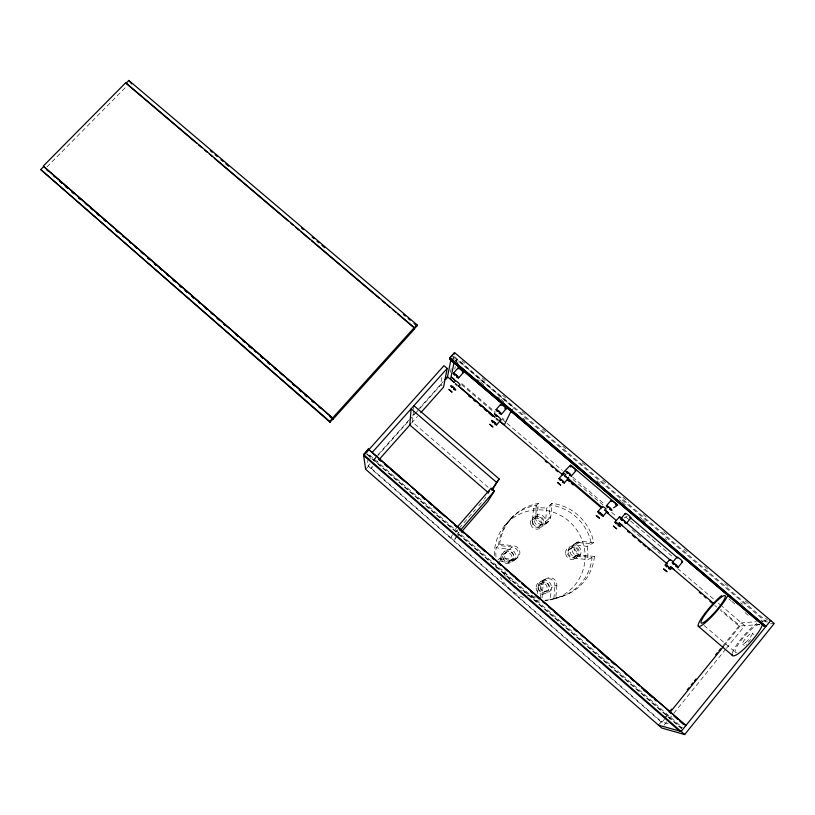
<?xml version="1.0" encoding="UTF-8"?>
<svg xmlns="http://www.w3.org/2000/svg" width="815" height="815" viewBox="0 0 815 815"><rect width="100%" height="100%" fill="white"/><g stroke="black" fill="none" stroke-linecap="round" stroke-linejoin="round"><path stroke-width="0.61" stroke-dasharray="4.08 3.06" d="M545.357 600.186A46.679 45.589 49.8 0 0 550.329 599.646L551.358 587.513L556.869 585.333A6.958 6.785 54.7 0 0 550.42 577.692A6.958 6.785 54.7 0 0 543.198 584.223L541.445 584.63A6.877 6.703 55 0 1 548.77 578.579A6.877 6.703 55 0 1 554.923 586.077M553.884 598.475L554.934 586.107M550.329 599.646L555.81 597.843L556.869 585.333M593.768 542.698L581.431 541.333L575.135 545.001L587.085 546.325L593.768 542.698A48.289 47.127 49 0 0 551.938 503.273L546.682 508.173L545.52 521.651L548.913 518.768A6.764 6.602 43 0 1 541.669 524.656A6.764 6.602 43 0 1 535.587 517.301L536.637 505.208A47.718 46.587 49.3 0 0 498.434 545.449L512.289 546.977A6.805 6.673 51.1 0 1 518.401 554.434A6.805 6.673 51.1 0 1 511.107 560.404M540.233 598.699L541.445 584.63L538.185 586.046L537.533 593.605M542.006 598.067L543.198 584.223M537.268 515.691L532.48 520.215L533.53 508.377L538.328 503.497L537.258 515.691A6.846 6.683 42.7 0 0 543.625 523.179A6.846 6.683 42.7 0 0 550.777 516.781L551.938 503.273M413.48 410.729L412.482 422.048L489.071 488.053M413.592 409.466L413.928 405.697M441.812 377.498L440.528 384.578L442.036 385.872M450.41 372.302L451.164 368.675M453.181 359.007L453.68 356.593M454.739 369.042L455.269 366.638M456.339 361.829L456.869 359.415L513.939 407.826L511.881 410.179M452.468 534.742L450.868 537.839L452.508 535.954M456.767 535.496L453.965 540.549L455.605 538.654M457.327 534.487L458.458 532.47M484.477 499.126L485.689 497.119M664.184 725.095L668.178 720.175M668.972 719.197L672.966 714.276M673.761 713.288L725.645 649.3M726.44 648.312L744.808 625.675L722.172 606.421M659.182 724.392L663.563 718.993M664.357 718.005L668.371 713.064M722.946 645.837L741.558 622.905L756.289 621.692M664.439 719.248L662.045 722.192L368.248 465.711L369.929 463.817M665.234 718.27L668.422 714.348M724.189 645.623L740.132 625.981L720.745 609.477M456.431 537.706L460.526 532.979M455.127 529.577L456.767 527.692M455.789 532.175L458.244 529.343M459.069 528.395L463.165 523.678M463.99 522.731L475.461 509.507M478.741 505.738L483.662 500.064M373.29 460.047L408.702 420.296M412.787 415.711L417.137 410.841M417.983 409.894L443.268 381.512M365.65 469.297L370 464.418M373.362 460.638L375.888 457.816M376.724 456.869L408.651 421.029M409.497 420.082L414.54 414.428M415.375 413.48L442.27 383.295M372.954 466.465L371.273 468.35L370.866 464.764M376.316 462.686L377.997 460.801M411.616 423.036L417.494 416.424M507.215 522.873L513.47 515.956M455.493 360.964L456.869 359.415M504.434 525.97L511.3 518.289M46.964 166.912L126.284 86.665M495.999 556.92A46.679 45.589 49.8 0 1 496.121 547.761L499.687 544.206A48.289 47.127 49 0 1 538.328 503.497M533.611 519.624L535.863 517.505M501.327 561.596L508.489 562.391L512.482 559.334A6.887 6.754 50.7 0 0 519.899 553.079A6.887 6.754 50.7 0 0 513.328 545.714L509.721 549.259L496.121 547.761M504.118 554.006L505.748 552.59M504.831 553.405L506.461 551.979M498.138 559.691L500.135 557.969L512.482 559.334M550.777 516.781L548.923 518.646L550.084 504.994A47.718 46.587 49.3 0 1 591.425 543.962L579.231 542.637M539.51 526.521L542.118 524.33A4.635 4.523 43.5 0 0 540.345 516.567A4.635 4.523 43.5 0 0 534.528 521.824A4.635 4.523 43.5 0 0 542.118 524.33L540.213 525.92A4.564 4.462 43.9 0 1 532.562 523.913A4.564 4.462 43.9 0 1 538.002 518.422A4.564 4.462 43.9 0 1 540.151 525.981M548.699 521.427L543.187 526.032M510.017 560.985L511.738 559.661A4.656 4.574 51.7 0 0 511.046 551.673A4.656 4.574 51.7 0 0 504.505 556.136A4.656 4.574 51.7 0 0 511.738 559.661M513.307 560.975L517.535 557.806M577.417 542.158L571.478 545.683M569.379 549.208L571.947 547.721M624.107 518.024L627.071 516.313M573.852 557.205L576.49 555.83M580.738 554.944L574.055 558.122L587.697 559.63L594.42 556.451L580.738 554.944A6.907 6.714 47.8 0 1 574.086 547.578A6.907 6.714 47.8 0 1 581.431 541.343M541.669 580.851L546.58 578.538M540.752 583.479L543.065 582.43M544.41 592.006L546.488 591.181M514.652 559.212L512.88 559.895L516.516 558.509M554.821 598.73L562.696 596.173M761.842 621.234L770.715 620.5M759.733 624.524L739.001 626.063L720.582 610.374M770.572 623.77L774.25 623.495M499.687 544.206L513.328 545.714M511.076 560.414L498.872 559.049A47.718 46.587 49.3 0 0 499.605 562.472M668.198 723.802L661.159 721.958L368.319 466.302L367.575 460.475M678.773 726.562L682.298 727.479L366.526 452.325M461.952 360.75L464.845 363.276M482.327 378.028L485.21 380.554M502.702 395.306L505.585 397.822M522.109 411.748L525.96 415.09M542.484 429.026L546.335 432.358M562.829 446.345L565.773 448.77M582.226 462.788L586.148 466.037M602.601 480.066L608.469 484.966M622.976 497.333L628.844 502.234M643.351 514.601L646.315 517.036M663.726 531.879L668.626 535.964M684.091 549.147L689.011 553.232M704.466 566.415L709.386 570.51M724.841 583.693L729.761 587.778M745.216 600.961L750.136 605.056M765.591 618.228L767.526 619.879M454.526 356.624L767.465 621.998M453.354 356.797L766.141 622.1M452.376 358.111L454.312 359.761M455.279 360.587L459.161 363.877M477.6 379.525L479.546 381.165M480.514 381.99L484.395 385.291M497.985 396.813L499.921 398.464M500.899 399.289L504.78 402.579M523.22 418.227L525.155 419.868M596.967 480.799L600.859 484.1M619.288 499.738L621.234 501.388M622.202 502.213L626.083 505.504M639.673 517.036L641.609 518.676M642.587 519.501L646.468 522.792M664.908 538.44L666.843 540.09M740.601 602.662L742.547 604.312M760.986 619.96L762.922 621.601M728.895 598.882L730.8 600.512M731.758 601.317L735.578 604.557M745.124 612.666L748.944 615.916M625.726 516.873L629.587 520.153M630.555 520.979L674.036 557.939M572.619 477.06L605.158 504.74M461.779 383.61L495.357 412.186M502.081 417.901L503.996 419.531M461.535 384.619L494.481 412.655M502.234 419.246L506.105 422.547M507.073 423.372L562.299 470.367M572.965 479.434L602.998 505.005M611.719 512.421L616.568 516.547M632.063 529.74L642.719 538.807M652.418 547.048L660.16 553.65M677.601 568.493L714.429 599.82M718.3 603.12L721.204 605.596M752.225 633.072L753.957 634.539M455.341 383.274L457.256 384.914M496.6 418.411L498.515 420.051M455.228 383.376L457.174 385.026M495.928 418.034L497.873 419.684M455.055 384.242L457.001 385.882M495.764 418.91L497.7 420.55M714.775 605.423L716.701 607.083M742.628 644.054L744.35 645.521M704.058 625.451L735.425 652.285M367.361 454.2L681.717 728.172M366.495 454.047L681.646 728.732M369.765 455.188L370.183 458.784M594.42 556.451A48.289 47.127 49 0 1 555.81 597.843M534.589 596.499A48.289 47.127 49 0 1 521.192 590.203M510.771 580.8A48.289 47.127 49 0 1 504.821 571.814M500.879 561.413A48.289 47.127 49 0 1 500.135 557.969M553.894 598.475A47.718 46.587 49.3 0 0 592.057 557.572L578.161 556.044A6.836 6.632 48 0 1 571.977 548.597A6.836 6.632 48 0 1 579.2 542.627M535.353 597.792A47.718 46.587 49.3 0 1 527.458 595.164M505.382 576.083A47.718 46.587 49.3 0 1 501.908 569.349M494.359 555.494A46.007 44.947 50.1 0 1 537.299 509.864A46.007 44.947 50.1 0 1 584.966 552.682A46.007 44.947 50.1 0 1 544.807 600.808M539.377 600.971A46.007 44.947 50.1 0 1 533.957 600.472M523.434 597.558A46.007 44.947 50.1 0 1 500.451 577.326M496.437 568.096A46.007 44.947 50.1 0 1 494.868 561.28M533.53 508.377A46.679 45.589 49.8 0 1 546.682 508.173M587.085 546.325A46.679 45.589 49.8 0 1 587.697 559.63M732.379 653.039A22.626 4.686 -48.7 0 1 756.829 623.495M761.893 621.366A22.626 4.686 -48.7 0 1 762.32 621.529M736.628 652.469A18.246 3.78 -48.7 0 1 745.256 635.394A18.246 3.78 -48.7 0 1 759.723 626.735M746.448 645.052A7.304 1.538 -48.7 0 1 746.703 644.594M748.425 642.057A7.304 1.538 -48.7 0 1 750.615 639.51M515.793 559.059L514.866 559.711L516.802 558.357L515.793 559.059M538.022 587.931A4.635 4.523 55.7 0 0 545.103 591.629A4.635 4.523 55.7 0 0 544.593 583.662A4.635 4.523 55.7 0 0 538.022 587.931M502.926 557.705A4.595 4.503 52.1 0 0 510.18 560.863A4.595 4.503 52.1 0 0 509.161 553.018A4.595 4.503 52.1 0 0 502.926 557.705M567.566 553.772A4.605 4.483 48.8 0 0 575.013 556.492A4.605 4.483 48.8 0 0 573.454 548.719A4.605 4.483 48.8 0 0 567.566 553.772M568.157 552.57A6.683 6.489 48.5 0 0 578.884 556.706A6.683 6.489 48.5 0 0 576.826 545.418A6.683 6.489 48.5 0 0 568.157 552.57M538.175 587.116A6.724 6.561 55.4 0 0 548.464 592.434A6.724 6.561 55.4 0 0 547.67 580.891A6.724 6.561 55.4 0 0 538.175 587.116M502.529 556.156A6.652 6.53 51.7 0 0 512.767 561.372A6.652 6.53 51.7 0 0 511.993 549.942A6.652 6.53 51.7 0 0 502.529 556.156M532.704 522.547A6.612 6.469 43.5 0 0 543.687 525.583A6.612 6.469 43.5 0 0 540.61 514.622A6.612 6.469 43.5 0 0 532.704 522.547M570.113 552.346A4.676 4.544 48.5 0 0 577.662 555.107A4.676 4.544 48.5 0 0 576.083 547.222A4.676 4.544 48.5 0 0 570.113 552.346M540.151 586.892A4.707 4.595 55.4 0 0 547.252 590.814A4.707 4.595 55.4 0 0 546.916 582.725A4.707 4.595 55.4 0 0 540.151 586.892M745.644 642.495A7.294 1.508 -48.7 0 0 752.327 633.184A7.294 1.508 -48.7 0 0 744.34 640.019A7.294 1.508 -48.7 0 0 745.644 642.495M500.991 557.929A6.561 6.439 52.1 0 0 511.372 562.442A6.561 6.439 52.1 0 0 509.905 551.225A6.561 6.439 52.1 0 0 500.991 557.929M530.708 524.412A6.52 6.377 43.9 0 0 541.547 527.366A6.52 6.377 43.9 0 0 538.471 516.557A6.52 6.377 43.9 0 0 530.708 524.412M565.59 553.731A6.581 6.398 48.8 0 0 576.011 558.234A6.581 6.398 48.8 0 0 574.432 547.028A6.581 6.398 48.8 0 0 565.59 553.731M536.076 588.023A6.632 6.459 55.7 0 0 546.193 593.3A6.632 6.459 55.7 0 0 545.459 581.92A6.632 6.459 55.7 0 0 536.076 588.023"/><path stroke-width="1.22" d="M332.948 419.318L332.612 417.993L43.287 166.066L125.744 82.712L414.285 327.589L414.163 329.403L332.948 419.318L330.075 416.811M414.183 329.046L416.974 325.949L417.056 324.849L128.862 80.461L126.03 83.324L196.873 143.45M449.849 357.785L765.682 626.226L449.849 357.785L454.515 352.559L774.25 623.495L684.682 734.539L661.79 728.05L365.65 469.297L363.653 455.544L443.951 365.68L447.18 368.431L443.543 387.156L420.856 412.645M450.919 359.68L447.313 377.64L445.632 379.525M452.386 355.982L452.58 354.983L449.788 358.111M454.169 354.23L454.515 352.559M454.108 362.512L450.542 379.189L454.373 382.459M511.188 410.964L504.281 424.951L499.483 420.866M488.114 493.116L489.316 491.119M491.853 489.407L499.126 478.914L413.928 405.697M491.944 490.528L499.126 478.914M457.582 526.745L491.139 488.114L494.45 490.976L487.574 501.796L461.341 532.042M679.415 730.974L681.126 731.452L770.715 620.5M669.981 711.087L671.58 709.111M687.269 689.796L688.858 687.819M691.252 684.875L692.852 682.909M694.451 680.943L696.051 678.977M715.723 654.74L717.322 652.764M718.932 650.778L720.542 648.801M670.011 712.381L723.394 646.601M672.293 562.676L676.776 557.277M678.049 567.311L682.532 561.902M665.203 564.927L669.584 559.661M615.019 522.109L619.41 516.914M620.765 518.768L625.258 513.44M626.358 523.393L630.851 518.055M603.212 516.068L606.829 511.8M597.864 511.637L602.204 506.523M606.401 505.82L610.914 500.502M559.08 478.507L563.42 473.444M564.296 482.959L568.646 477.896M571.407 475.991L575.93 470.713M460.088 530.585L494.45 490.976M496.569 424.9L500.93 419.929M496.07 409.609L500.634 404.413M501.388 414.264L505.952 409.059M444.949 379.617L447.476 376.774L454.261 382.551M453.374 373.25L457.949 368.105M379.678 458.916L410.77 423.973M458.621 377.905L463.185 372.761M363.653 455.585L363.49 454.464L368.298 449.065L685.873 725.574L641.436 687.106M368.298 449.065L365.538 453.211M372.292 452.366L447.18 368.431M332.612 417.993L414.285 327.589M330.004 422.241L329.79 421.457L332.683 418.258L43.664 166.596L40.75 169.551L330.004 422.241L332.887 419.053L330.004 416.547M417.056 324.849L414.254 327.956L397.761 313.958M562.36 473.566L570.551 464.998L617.77 505.106L613.603 507.816M658.52 725.197L681.136 731.442M562.778 481.971C564.693 482.032 558.336 477.58 560.791 480.432M624.647 522.334C626.867 522.812 620.816 518.045 622.263 520.418M495 423.861C497.099 424.024 490.386 419.348 493.33 422.557M456.94 376.825C459.283 377.691 453.364 372.384 454.78 374.961M676.012 566.099C679.038 567.332 672.324 561.769 673.862 564.347M609.997 509.232C612.727 510.363 606.941 505.188 607.766 507.307M668.728 568.198C671.957 569.491 664.47 563.674 667.006 566.832M569.43 474.738C572.425 476.011 565.865 470.377 567.474 473.077M618.3 525.288C621.702 526.989 614.765 520.989 616.558 523.8M601.113 514.764C604.649 516.231 596.366 510.037 599.983 513.878M499.238 412.869C502.661 414.682 495.897 408.447 497.537 411.341M453.527 388.653C457.174 390.762 449.982 384.252 452.294 387.543M131.653 83.945L128.862 80.461M210.26 150.622L212.206 152.273M215.119 154.738L217.055 156.388M220.936 159.679L222.882 161.319M225.796 163.795L228.699 166.26M301.489 227.996L303.435 229.647M312.165 237.053L314.101 238.693M317.015 241.169L318.96 242.809M321.874 245.284L324.778 247.75M403.394 314.427L405.33 316.067M408.244 318.543L410.179 320.183M414.061 323.484L416.974 325.949M198.819 145.101L201.733 147.576M204.636 150.042L207.55 152.517M209.496 154.157L212.399 156.633M214.345 158.283L288.103 220.875M291.006 223.351L292.952 225.001M295.865 227.467L298.769 229.942M300.715 231.582L309.445 238.999M311.391 240.649L379.321 298.3M382.235 300.776L385.138 303.251M387.084 304.892L389.998 307.367M392.912 309.832L395.815 312.308M479.261 383.865L504.414 405.218M506.349 406.858L510.221 410.149M629.964 517.372L677.744 557.959M625.991 522.456L670.45 560.272M568.106 478.456L601.613 506.981M458.213 385.729L494.685 416.781M458.142 385.852L494.96 417.209M498.841 420.509L562.798 474.972M567.637 479.098L601.552 507.979M606.401 512.105L616.089 520.357M621.906 525.308L667.454 564.092M671.326 567.393L713.96 603.701M468.625 395.795L470.571 397.445M473.474 399.921L475.42 401.571M479.291 404.872L481.227 406.522M484.13 408.998L487.044 411.473M488.98 413.123L492.861 416.424M545.184 460.995L547.13 462.645M551.001 465.946L552.937 467.596M555.84 470.082L557.786 471.722M567.474 479.974L569.41 481.634M571.356 483.275L573.291 484.925M627.56 531.146L629.486 532.806M632.399 535.272L635.303 537.757M638.216 540.223L641.12 542.709M643.066 544.349L645.969 546.834M647.905 548.475L649.85 550.125M699.27 592.22L701.206 593.88M704.109 596.346L706.045 598.006M709.926 601.297L711.862 602.957M698.343 626.287L732.553 655.576M496.304 482.154L411.096 408.865L409.843 425.022L488.358 492.729M368.329 449.299L519.736 581.136M521.651 582.807L639.52 685.435M46.72 169.856L48.645 171.527M53.444 175.714L55.369 177.385M60.167 181.562L62.093 183.243M65.933 186.584L67.849 188.255M71.689 191.596L73.615 193.277M78.413 197.454L80.339 199.125M85.137 203.312L87.052 204.983M90.893 208.324L92.818 209.995M97.617 214.182L99.542 215.853M115.862 230.064L117.788 231.735M122.586 235.922L124.501 237.593M129.31 241.77L131.225 243.451M135.066 246.792L136.991 248.463M147.556 257.662L149.471 259.333M154.269 263.52L156.195 265.191M160.035 268.532L161.961 270.203M166.759 274.39L168.674 276.061M173.483 280.238L175.398 281.909M179.239 285.26L181.164 286.931M185.005 290.272L186.92 291.943M191.729 296.13L193.644 297.801M198.442 301.978L200.368 303.659M205.166 307.836L207.091 309.506M210.932 312.858L212.847 314.529M223.412 323.728L225.337 325.399M235.902 334.598L237.817 336.269M242.615 340.446L244.541 342.117M249.339 346.304L251.264 347.974M260.861 356.338L262.787 358.009M267.585 362.186L269.51 363.867M274.309 368.044L276.224 369.715M280.065 373.066L281.99 374.737M286.788 378.914L288.714 380.585M292.554 383.936L294.47 385.607M299.278 389.784L301.193 391.455M305.034 394.806L306.96 396.477M311.758 400.654L313.673 402.325M318.482 406.512L320.397 408.183M378.944 459.171L380.86 460.832M384.69 464.173L387.563 466.669M390.436 469.175L403.853 480.85M417.26 492.525L419.175 494.196M423.005 497.537L424.921 499.198M428.751 502.539L431.624 505.035M433.539 506.706L444.073 515.885M461.31 530.891L463.226 532.562M467.066 535.903L468.982 537.564M471.854 540.07L475.685 543.401M477.6 545.072L485.261 551.745M504.414 568.432L507.287 570.928M510.159 573.434L513.99 576.765M515.905 578.436L519.736 581.767M521.651 583.438L526.439 587.615M542.729 601.786L544.644 603.457M548.475 606.798L551.348 609.294M554.22 611.8L558.051 615.131M559.966 616.802L567.627 623.475M581.034 635.15L582.949 636.821M586.78 640.152L588.695 641.823M592.525 645.164L595.398 647.66M598.271 650.166L608.805 659.335M625.095 673.516L627.01 675.187M630.841 678.518L633.713 681.024M636.586 683.52L639.459 686.026M641.374 687.697L649.993 695.205M669.146 711.882L671.061 713.553M673.934 716.049L677.764 719.39M679.679 721.061L683.51 724.392M59.566 181.246L61.492 182.917M65.322 186.258L67.248 187.929M72.036 192.106L73.961 193.776M78.76 197.953L80.675 199.624M96.985 213.825L98.9 215.496M103.699 219.673L105.614 221.344M116.168 230.533L118.083 232.204M141.107 252.243L143.022 253.913M147.821 258.09L149.736 259.761M154.534 263.938L156.449 265.609M172.76 279.81L174.675 281.481M179.473 285.657L181.388 287.328M185.229 290.67L187.144 292.341M191.943 296.517L193.858 298.188M216.882 318.237L218.807 319.908M223.595 324.085L225.521 325.755M248.534 345.805L250.46 347.475M254.29 350.817L256.216 352.488M261.004 356.664L262.929 358.335M267.728 362.512L269.643 364.183M292.666 384.232L294.582 385.903M299.38 390.079L301.295 391.75M305.136 395.092L307.051 396.762M311.85 400.939L313.765 402.61M378.995 459.416L380.911 461.086M384.751 464.428L387.634 466.934M416.414 492.005L419.297 494.511M422.17 497.018L425.053 499.524M454.801 525.431L456.716 527.101M459.599 529.607L463.429 532.949M492.219 558.02L494.135 559.691M497.975 563.033L500.858 565.539M530.596 591.445L532.521 593.116M535.394 595.622L539.235 598.964M568.024 624.035L569.94 625.706M573.78 629.048L576.653 631.554M606.401 657.45L608.326 659.131M611.199 661.637L614.082 664.144M643.83 690.04L645.745 691.711M649.586 695.063L652.458 697.569M654.384 699.239L656.299 700.91M40.75 169.551L329.79 421.457M363.49 454.464L684.682 734.539M363.653 455.544L679.466 730.984M762.402 624.881A22.626 4.686 -48.7 0 1 745.134 647.884A22.626 4.686 -48.7 0 1 732.196 653.925M728.08 594.481A22.525 3.861 -48.8 0 1 708.52 619.838A22.525 3.861 -48.8 0 1 699.606 621.356A22.525 3.861 -48.8 0 1 721.632 595.582M495.938 415.976A3.372 0.652 41.1 0 1 497.293 416.027A3.372 0.652 41.1 0 1 500.583 419.032A3.372 0.652 41.1 0 1 500.003 419.684M493.044 422.649A3.382 0.642 41.1 0 1 491.975 420.489A3.382 0.642 41.1 0 1 496.07 423.841A3.382 0.642 41.1 0 1 495.011 424.258M501.062 405.463A3.535 0.713 41 0 1 501.765 404.719A3.535 0.713 41 0 1 505.534 408.009A3.535 0.713 41 0 1 504.821 408.743M496.885 411.096A3.535 0.703 41.1 0 1 497.191 409.935A3.535 0.703 41.1 0 1 501.235 413.623A3.535 0.703 41.1 0 1 499.208 413.215M455.188 381.298A3.352 0.652 41.5 0 1 456.39 381.237A3.352 0.652 41.5 0 1 459.67 384.232A3.352 0.652 41.5 0 1 459.232 384.996M451.836 387.461A3.352 0.632 41.6 0 1 451.51 385.862A3.352 0.632 41.6 0 1 455.504 389.458A3.352 0.632 41.6 0 1 453.578 389.03M458.132 368.849A3.505 0.713 41.6 0 1 459.11 368.472A3.505 0.713 41.6 0 1 462.563 371.497A3.505 0.713 41.6 0 1 462.563 372.72M454.393 375.012A3.505 0.693 41.6 0 1 454.271 373.484A3.505 0.693 41.6 0 1 458.366 377.172A3.505 0.693 41.6 0 1 456.553 376.958M568.412 477.172A3.433 0.662 40.2 0 1 567.698 477.651M563.593 474.055A3.433 0.662 40.2 0 1 565.936 474.738M560.353 480.381A3.433 0.642 40.3 0 1 559.823 478.649A3.433 0.642 40.3 0 1 563.99 482.154A3.433 0.642 40.3 0 1 562.36 482.072M570.928 467.138A3.576 0.713 40.2 0 1 571.59 466.374A3.576 0.713 40.2 0 1 575.41 469.583A3.576 0.713 40.2 0 1 574.932 470.479M567.118 473.158A3.576 0.693 40.2 0 1 566.853 471.539A3.576 0.693 40.2 0 1 571.132 475.186A3.576 0.693 40.2 0 1 569.369 475.084M611.433 501.592A3.617 0.723 39.7 0 1 611.922 500.705A3.617 0.723 39.7 0 1 615.804 503.823A3.617 0.723 39.7 0 1 615.671 504.994M607.664 507.684A3.617 0.703 39.7 0 1 607.257 505.962A3.617 0.703 39.7 0 1 611.637 509.589A3.617 0.703 39.7 0 1 609.977 509.599M602.509 507.297A3.474 0.662 39.8 0 1 602.968 506.635A3.474 0.662 39.8 0 1 606.177 508.998M599.606 513.898A3.474 0.642 39.9 0 1 598.455 511.677A3.474 0.642 39.9 0 1 602.835 515.223A3.474 0.642 39.9 0 1 601.124 515.121M625.543 514.234A3.627 0.713 39.5 0 1 626.521 513.786A3.627 0.713 39.5 0 1 630.28 516.893A3.627 0.713 39.5 0 1 630.015 517.922M621.825 520.439A3.627 0.693 39.6 0 1 621.641 518.931A3.627 0.693 39.6 0 1 625.93 522.435A3.627 0.693 39.6 0 1 624.687 522.772M676.939 557.847A3.698 0.713 38.9 0 1 678.253 557.725A3.698 0.713 38.9 0 1 681.982 560.802A3.698 0.713 38.9 0 1 681.717 561.79M673.618 564.561A3.698 0.703 39 0 1 673.149 562.808A3.698 0.703 39 0 1 677.683 566.456A3.698 0.703 39 0 1 676.002 566.476M669.828 560.333A3.596 0.683 39 0 1 670.368 559.762A3.596 0.683 39 0 1 673.536 562.004M666.517 566.761A3.596 0.662 39.1 0 1 666.079 565.09A3.596 0.662 39.1 0 1 670.5 568.707A3.596 0.662 39.1 0 1 668.636 568.503M619.899 517.943A3.535 0.683 39.6 0 1 619.685 516.863A3.535 0.683 39.6 0 1 622.171 518.32M616.069 523.739A3.535 0.662 39.7 0 1 616.069 522.384A3.535 0.662 39.7 0 1 620.286 526.032A3.535 0.662 39.7 0 1 618.096 525.492M497.608 416.363L494.389 413.663L497.608 416.404M663.685 569.023L667.057 571.712L663.716 568.972M449.045 389.55L452.081 392.178L449.075 389.499M451.632 377.325L454.811 380.065L451.642 377.294M670.735 566.873L674.199 569.634L670.735 566.873M596.315 515.62L599.534 518.259L596.346 515.579M604.791 509.966L608.153 512.716L604.791 509.966M613.461 526.164L616.741 528.854L613.471 526.133M619.166 522.924L622.538 525.675L619.206 522.873M449.595 359.099L764.368 626.317L449.595 359.099M557.491 482.46L560.649 485.108L557.491 482.46M489.856 424.35L492.922 427.009L489.876 424.33M564.326 475.471L567.607 478.232L564.326 475.471M708.408 618.717A18.164 3.117 -48.8 0 0 725.269 595.867A18.164 3.117 -48.8 0 0 705.841 613.481A18.164 3.117 -48.8 0 0 708.408 618.717"/></g></svg>
